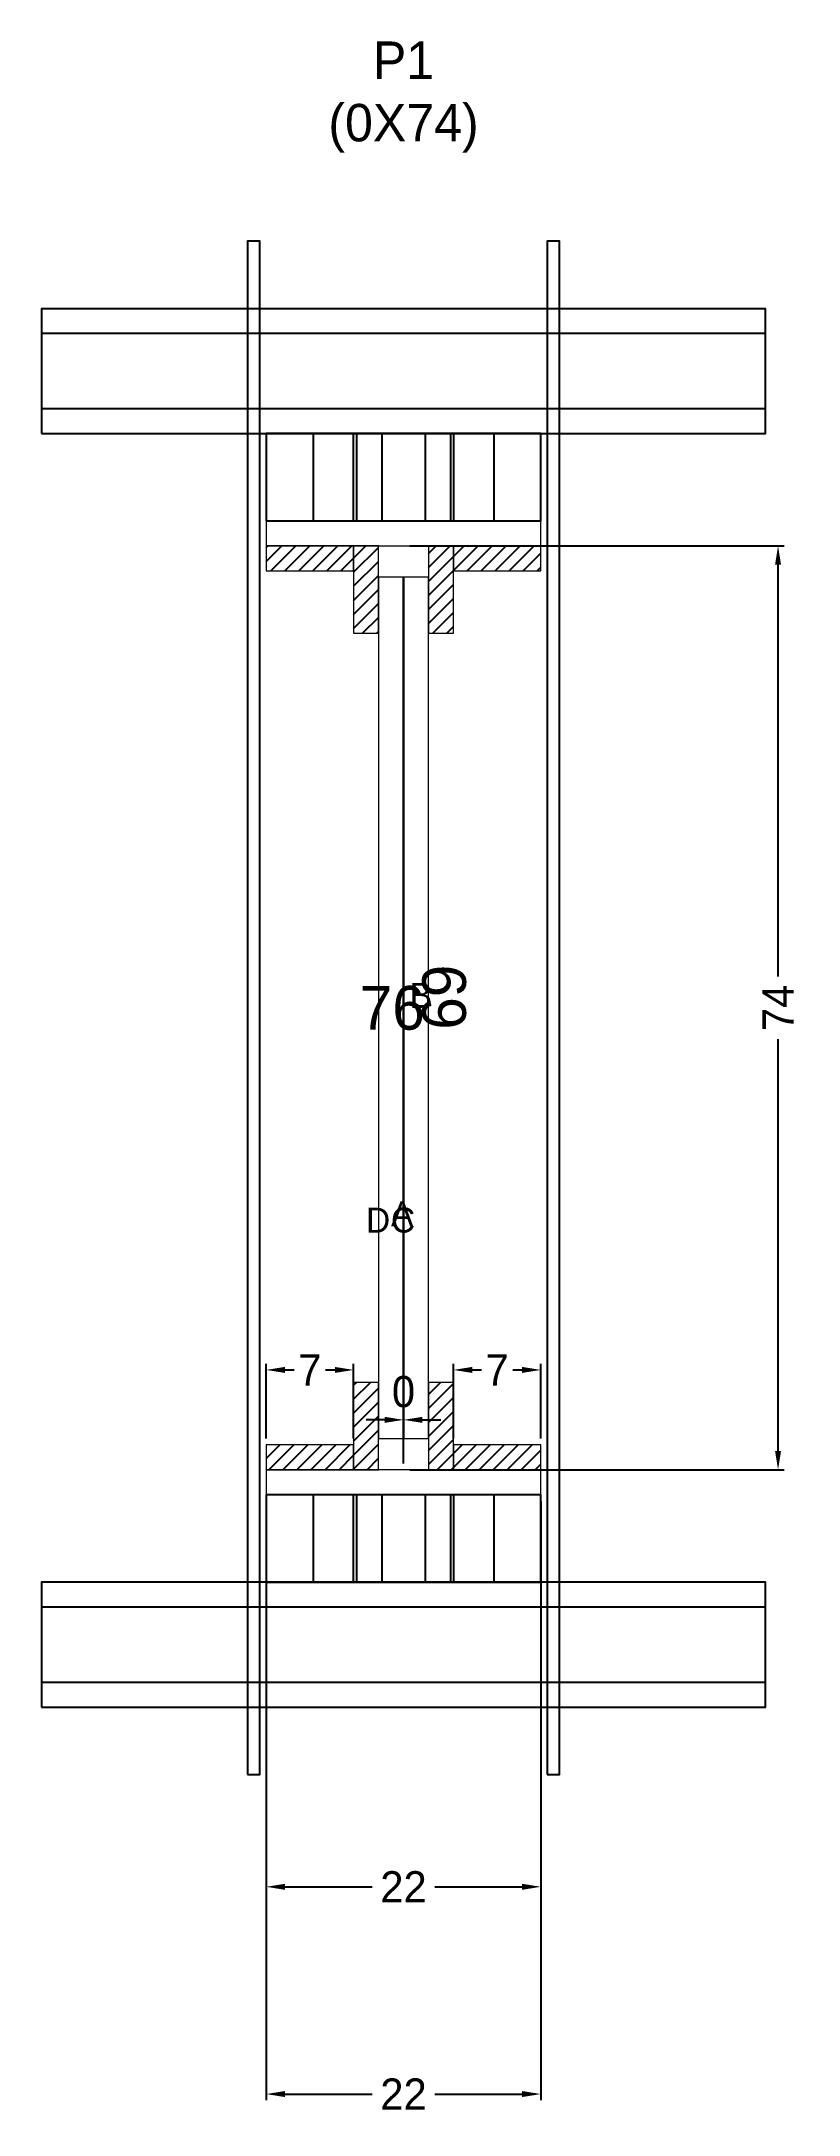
# Model space of a CAD drawing. Header units: centimetres. Extents: x -58 to 63, y -37 to 295.
import ezdxf

# ---------------------------------------------------------------- set-up
doc = ezdxf.new("R2010")
doc.units = ezdxf.units.CM
for name, color, linetype in [('CHAPA', 140, 'Continuous'), ('COTA', 241, 'Continuous'), ('Hachura', 251, 'Continuous'), ('Madeira', 30, 'Continuous'), ('NOMENCLATURA', 7, 'Continuous'), ('Painéis', 200, 'Continuous'), ('Perfil Metálico', 150, 'Continuous'), ('SARRAFO', 251, 'Continuous'), ('TEXTO_GERAL', 7, 'Continuous')]:
    doc.layers.add(name, color=color, linetype=linetype)
doc.dimstyles.new('cotax2', dxfattribs={"dimtxt": 2.5, "dimasz": 1.5, "dimexe": 0.5, "dimexo": 0.5, "dimgap": 0.5, "dimtad": 1, "dimcen": 2.5, "dimazin": 3, "dimtfac": 1, "dimtmove": 0, "dimatfit": 3})
pattern_1 = [(45, (0, 0), (-1.122532, 1.122532), [])]

# ---------------------------------------------------------------- blocks, each defined once
blk = doc.blocks.new('_CLOSEDFILLED')
at = {"color": 0, "linetype": 'BYBLOCK'}
blk.add_solid([(-1, 0.16), (0, 0), (-1, -0.16)], dxfattribs=at)
blk = doc.blocks.new('*D1')
for p, q in [((-22, 61), (-22, -35)), ((22, 61), (22, -35)), ((-19, -34), (-5, -34)), ((5, -34), (19, -34))]:
    blk.add_line(p, q)
at = {"layer": 'Defpoints'}
for p in [(-22, 62), (22, 62), (-22, -34)]:
    blk.add_point(p, dxfattribs=at)
at = {"layer": 'COTA', "xscale": 3, "yscale": 3, "rotation": 180}
blk.add_blockref('_CLOSEDFILLED', (-22, -34), dxfattribs=at)
at = {"layer": 'COTA', "xscale": 3, "yscale": 3}
blk.add_blockref('_CLOSEDFILLED', (22, -34), dxfattribs=at)
at = {"layer": 'COTA', "insert": (0, -34), "char_height": 5, "attachment_point": 5}
blk.add_mtext('22', dxfattribs=at)
blk = doc.blocks.new('*D2')
for p, q in [((-3, 74), (-6, 74)), ((0, 67), (0, 75)), ((0, 67), (0, 75)), ((0, 74), (0, 74)), ((3, 74), (6, 74))]:
    blk.add_line(p, q)
at = {"layer": 'Defpoints'}
for p in [(0, 74), (0, 66), (0, 66)]:
    blk.add_point(p, dxfattribs=at)
at = {"layer": 'COTA', "xscale": 3, "yscale": 3}
blk.add_blockref('_CLOSEDFILLED', (0, 74), dxfattribs=at)
at = {"layer": 'COTA', "xscale": 3, "yscale": 3, "rotation": 180}
blk.add_blockref('_CLOSEDFILLED', (0, 74), dxfattribs=at)
at = {"layer": 'COTA', "insert": (0, 78.5), "char_height": 5, "attachment_point": 5}
blk.add_mtext('0', dxfattribs=at)
blk = doc.blocks.new('*D3')
for p, q in [((1, 214), (61, 214)), ((60, 145), (60, 211)), ((60, 69), (60, 135)), ((1, 66), (61, 66))]:
    blk.add_line(p, q)
at = {"layer": 'Defpoints'}
for p in [(0, 214), (0, 66), (60, 66)]:
    blk.add_point(p, dxfattribs=at)
at = {"layer": 'COTA', "xscale": 3, "yscale": 3}
for p, rotation in [((60, 214), 90), ((60, 66), -90.00000000000001)]:
    blk.add_blockref('_CLOSEDFILLED', p, dxfattribs=dict(at, rotation=rotation))
at = {"layer": 'COTA', "insert": (60, 140), "char_height": 5, "attachment_point": 5, "rotation": 90}
blk.add_mtext('74', dxfattribs=at)
blk = doc.blocks.new('*D4')
for p, q in [((-22, 71), (-22, 83)), ((-19, 82), (-17.5, 82)), ((-12.5, 82), (-11, 82)), ((-8, 71), (-8, 83))]:
    blk.add_line(p, q)
at = {"layer": 'Defpoints'}
for p in [(-22, 82), (-22, 70), (-8, 70)]:
    blk.add_point(p, dxfattribs=at)
at = {"layer": 'COTA', "xscale": 3, "yscale": 3, "rotation": 180}
blk.add_blockref('_CLOSEDFILLED', (-22, 82), dxfattribs=at)
at = {"layer": 'COTA', "xscale": 3, "yscale": 3}
blk.add_blockref('_CLOSEDFILLED', (-8, 82), dxfattribs=at)
at = {"layer": 'COTA', "insert": (-15, 82), "char_height": 5, "attachment_point": 5}
blk.add_mtext('7', dxfattribs=at)
blk = doc.blocks.new('*D5')
for p, q in [((8, 71), (8, 83)), ((11, 82), (12.5, 82)), ((17.5, 82), (19, 82)), ((22, 71), (22, 83))]:
    blk.add_line(p, q)
at = {"layer": 'Defpoints'}
for p in [(8, 82), (8, 70), (22, 70)]:
    blk.add_point(p, dxfattribs=at)
at = {"layer": 'COTA', "xscale": 3, "yscale": 3, "rotation": 180}
blk.add_blockref('_CLOSEDFILLED', (8, 82), dxfattribs=at)
at = {"layer": 'COTA', "xscale": 3, "yscale": 3}
blk.add_blockref('_CLOSEDFILLED', (22, 82), dxfattribs=at)
at = {"layer": 'COTA', "insert": (15, 82), "char_height": 5, "attachment_point": 5}
blk.add_mtext('7', dxfattribs=at)
blk = doc.blocks.new('*D6')
for p, q in [((-22, 28.2), (-22, -1.8)), ((22, 28.2), (22, -1.8)), ((-19, -0.8), (-5, -0.8)), ((5, -0.8), (19, -0.8))]:
    blk.add_line(p, q)
at = {"layer": 'Defpoints'}
for p in [(-22, 29.2), (22, 29.2), (-22, -0.8)]:
    blk.add_point(p, dxfattribs=at)
at = {"layer": 'COTA', "xscale": 3, "yscale": 3, "rotation": 180}
blk.add_blockref('_CLOSEDFILLED', (-22, -0.8), dxfattribs=at)
at = {"layer": 'COTA', "xscale": 3, "yscale": 3}
blk.add_blockref('_CLOSEDFILLED', (22, -0.8), dxfattribs=at)
at = {"layer": 'COTA', "insert": (0, -0.8), "char_height": 5, "attachment_point": 5}
blk.add_mtext('22', dxfattribs=at)

msp = doc.modelspace()

# ---------------------------------------------------------------- hatches: boundary and pattern name
at = {"layer": 'Hachura'}
h = msp.add_hatch(dxfattribs=at)
h.set_pattern_fill('ANSI31')
h.set_pattern_definition(pattern_1)
h.paths.add_polyline_path([(-22, 210), (-8, 210), (-8, 214), (-22, 214)])
h = msp.add_hatch(dxfattribs=at)
h.set_pattern_fill('ANSI31')
h.set_pattern_definition(pattern_1)
h.paths.add_polyline_path([(-8, 200), (-4, 200), (-4, 214), (-8, 214)])
h = msp.add_hatch(dxfattribs=at)
h.set_pattern_fill('ANSI31')
h.set_pattern_definition(pattern_1)
h.paths.add_polyline_path([(4, 200), (8, 200), (8, 214), (4, 214)])
h = msp.add_hatch(dxfattribs=at)
h.set_pattern_fill('ANSI31')
h.set_pattern_definition(pattern_1)
h.paths.add_polyline_path([(8, 210), (22, 210), (22, 214), (8, 214)])
h = msp.add_hatch(dxfattribs=at)
h.set_pattern_fill('ANSI31')
h.set_pattern_definition(pattern_1)
h.paths.add_polyline_path([(-8, 66), (-4, 66), (-4, 80), (-8, 80)])
h = msp.add_hatch(dxfattribs=at)
h.set_pattern_fill('ANSI31')
h.set_pattern_definition(pattern_1)
h.paths.add_polyline_path([(4, 66), (8, 66), (8, 80), (4, 80)])
h = msp.add_hatch(dxfattribs=at)
h.set_pattern_fill('ANSI31')
h.set_pattern_definition(pattern_1)
h.paths.add_polyline_path([(-22, 66), (-8, 66), (-8, 70), (-22, 70)])
h = msp.add_hatch(dxfattribs=at)
h.set_pattern_fill('ANSI31')
h.set_pattern_definition(pattern_1)
h.paths.add_polyline_path([(8, 66), (22, 66), (22, 70), (8, 70)])

# ---------------------------------------------------------------- linework, layer by layer
at = {"layer": 'CHAPA', "lineweight": 18}
for points in [[(-22, 214), (22, 214), (22, 218), (-22, 218)], [(-22, 214), (22, 214), (22, 218), (-22, 218)], [(-4, 71), (0, 71), (0, 209), (-4, 209)], [(-4, 71), (0, 71), (0, 209), (-4, 209)], [(0, 71), (4, 71), (4, 209), (0, 209)], [(0, 71), (4, 71), (4, 209), (0, 209)], [(-22, 62), (22, 62), (22, 66), (-22, 66)], [(-22, 62), (22, 62), (22, 66), (-22, 66)]]:
    msp.add_lwpolyline(points, close=True, dxfattribs=at)
at = {"layer": 'Hachura'}
for points in [[(-25, 17.2), (-23, 17.2), (-23, 262.8), (-25, 262.8)], [(23, 17.2), (25, 17.2), (25, 262.8), (23, 262.8)]]:
    msp.add_lwpolyline(points, close=True, dxfattribs=at)
at = {"layer": 'Madeira', "color": 126}
for points in [[(-22, 218), (22, 218), (22, 232), (-22, 232)], [(-22, 218), (-8, 218), (-8, 232), (-22, 232)], [(-14.5, 218), (-7.5, 218), (-7.5, 232), (-14.5, 232)], [(-3.5, 218), (3.5, 218), (3.5, 232), (-3.5, 232)], [(7.5, 218), (14.5, 218), (14.5, 232), (7.5, 232)], [(8, 218), (22, 218), (22, 232), (8, 232)], [(-22, 48), (22, 48), (22, 62), (-22, 62)], [(-22, 48), (-8, 48), (-8, 62), (-22, 62)], [(-14.5, 48), (-7.5, 48), (-7.5, 62), (-14.5, 62)], [(-3.5, 48), (3.5, 48), (3.5, 62), (-3.5, 62)], [(7.5, 48), (14.5, 48), (14.5, 62), (7.5, 62)], [(8, 48), (22, 48), (22, 62), (8, 62)]]:
    msp.add_lwpolyline(points, close=True, dxfattribs=at)
at = {"layer": 'Painéis'}
msp.add_lwpolyline([(0, 71), (0, 71), (0, 209), (0, 209)], close=True, dxfattribs=at)
at = {"layer": 'Perfil Metálico', "color": 224}
for points in [[(-58, 232), (58, 232), (58, 252), (-58, 252)], [(-58, 236), (58, 236), (58, 248), (-58, 248)], [(-58, 28), (58, 28), (58, 48), (-58, 48)], [(-58, 32), (58, 32), (58, 44), (-58, 44)]]:
    msp.add_lwpolyline(points, close=True, dxfattribs=at)
at = {"layer": 'SARRAFO', "color": 251, "lineweight": 13}
for points in [[(-22, 210), (-8, 210), (-8, 214), (-22, 214)], [(-8, 200), (-4, 200), (-4, 214), (-8, 214)], [(4, 200), (8, 200), (8, 214), (4, 214)], [(8, 210), (22, 210), (22, 214), (8, 214)], [(-8, 66), (-4, 66), (-4, 80), (-8, 80)], [(4, 66), (8, 66), (8, 80), (4, 80)], [(-22, 66), (-8, 66), (-8, 70), (-22, 70)], [(8, 66), (22, 66), (22, 70), (8, 70)]]:
    msp.add_lwpolyline(points, close=True, dxfattribs=at)

# ---------------------------------------------------------------- texts
at = {"layer": 'COTA'}
msp.add_text('69', height=7, rotation=90, dxfattribs=at).set_placement((10, 136.5))
msp.add_text('76', height=7, dxfattribs=at).set_placement((-7, 136.5))
at = {"layer": 'NOMENCLATURA', "insert": (0, 277), "char_height": 6, "attachment_point": 8}
msp.add_mtext('P1\\P(0X74)', dxfattribs=at)
at = {"layer": 'TEXTO_GERAL'}
for s, p in [('B', (1, 140)), ('D', (-6, 104)), ('A', (-2, 105)), ('C', (-2, 104))]:
    msp.add_text(s, height=4, dxfattribs=at).set_placement(p)

# ---------------------------------------------------------------- dimensions: what is measured, and where the dimension line sits
at = {"layer": 'COTA'}
dim = msp.add_linear_dim(base=(60, 66), p1=(0, 66), p2=(0, 214), angle=90, dimstyle='cotax2', dxfattribs=at)
dim.commit()
dim.dimension.update_dxf_attribs({"geometry": '*D3', "text_midpoint": (60, 140)})
for base, p1, p2, picture, middle in [((-22, 82), (-22, 70), (-8, 70), '*D4', (-15, 82)), ((8, 82), (8, 70), (22, 70), '*D5', (15, 82)), ((0, 74), (0, 66), (0, 66), '*D2', (0, 78.5)), ((-22, -34), (-22, 62), (22, 62), '*D1', (0, -34)), ((-22, -0.8), (-22, 29.2), (22, 29.2), '*D6', (0, -0.8))]:
    dim = msp.add_linear_dim(base=base, p1=p1, p2=p2, dimstyle='cotax2', dxfattribs=at)
    dim.commit()
    dim.dimension.update_dxf_attribs({"geometry": picture, "text_midpoint": middle})

doc.saveas('drawing.dxf')
